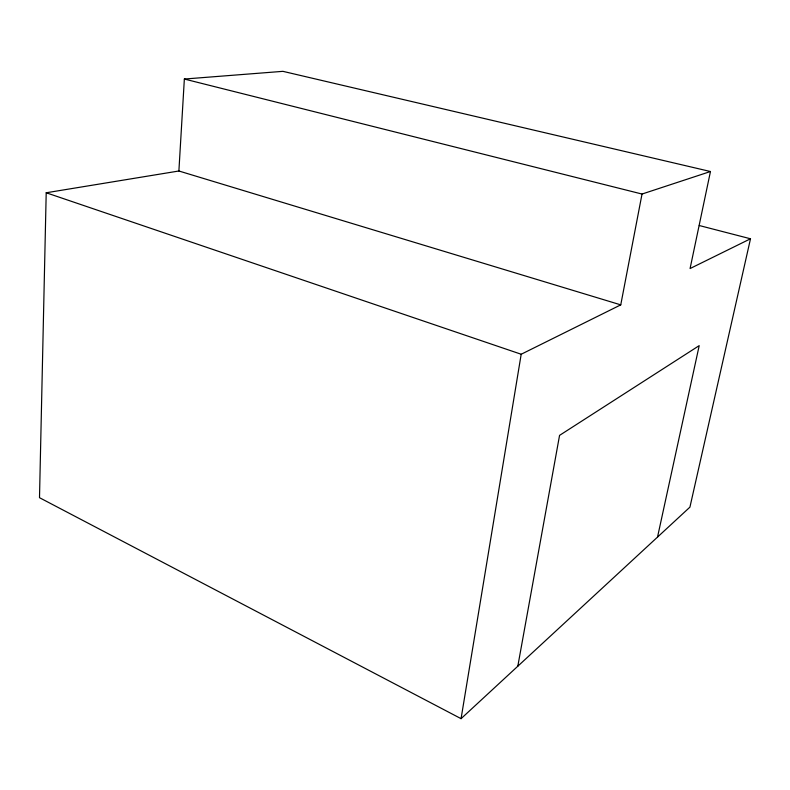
<?xml version="1.0" encoding="UTF-8"?>
<svg xmlns="http://www.w3.org/2000/svg" width="790" height="790" viewBox="0 0 790 790"><rect width="100%" height="100%" fill="white"/><g stroke="black" fill="none" stroke-linecap="round" stroke-linejoin="round"><path stroke-width="1.19" d="M750.5 238.778L690.075 268.551L710.457 171.519L642.023 194.044L620.752 304.861L178.886 170.995L46.205 192.77L39.5 497.69L461.064 718.663L689.927 507.14L750.5 238.778L699.259 225.525M178.886 170.995L184.356 79.04L282.899 71.337L710.457 171.519M461.064 718.663L521.193 354.246L620.752 304.861M517.815 666.207L559.557 435.379L699.199 345.635L657.527 537.082M184.356 79.04L642.023 194.044M46.205 192.77L521.193 354.246"/></g></svg>
